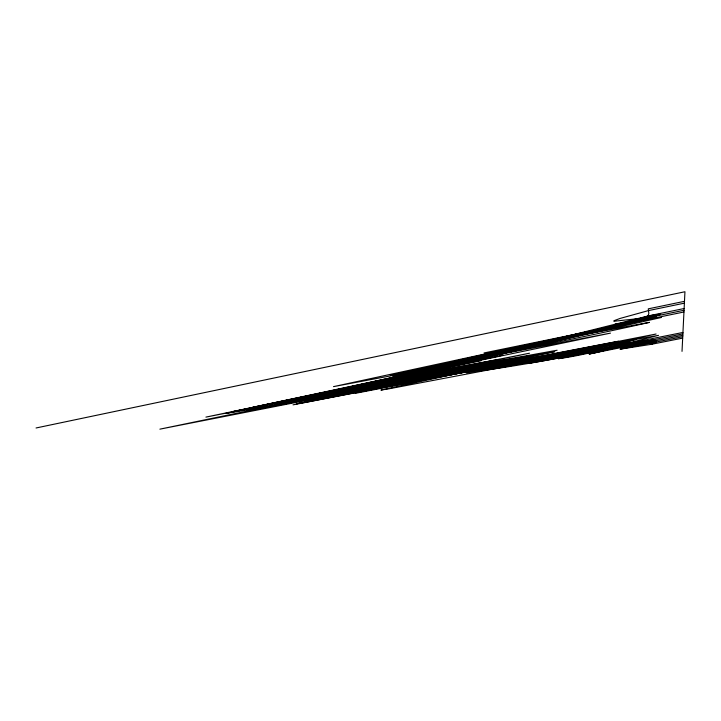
<?xml version="1.0" encoding="UTF-8"?>
<svg xmlns="http://www.w3.org/2000/svg" width="721" height="721" viewBox="0 0 721 721"><rect width="100%" height="100%" fill="white"/><g stroke="black" fill="none" stroke-linecap="round" stroke-linejoin="round"><path stroke-width="1.08" d="M682.021 351.37L684.95 291.744L36.05 427.986M476.752 369.648L460.178 372.631L554.728 351.632C444.722 371.117 335.535 395.721 225.186 413.548L610.489 333.12L463.675 361.203C528.899 343.935 595.285 330.894 660.634 314.293C652.685 314.338 637.743 318.646 656.579 316.97C569.202 338.726 480.249 354.408 392.792 375.866L481.466 360.671L246.447 411.159L427.039 376.993L440.18 374.875L417.414 380.868L587.759 350.055L598.16 347.08L656.083 334.012L305.686 402.3L296.313 403.841L403.895 380.057L252.738 407.266L428.923 369.648C502.618 353.47 576.809 338.41 648.864 315.78L684.13 308.534M645.34 342.529L651.108 341.628L620.213 349.153L651.342 344.332L656.119 341.943L656.525 341.159C596.808 349.973 537.821 363.303 477.969 371.144L618.411 341.213L318.096 398.767L433.447 372.811L399.749 377.804C482.178 356.057 566.318 341.222 649.441 322.368L545.761 341.565L648.864 315.78M586.921 332.273L638.599 320.917L650.739 317.628L649.008 317.465L614.968 326.126L473.21 356.949L449.309 362.816L487.45 356.976L491.902 355.678L450.886 362.492L464.144 359.004M392.125 384.906L355.462 393.315L618.681 342.43L658.507 335.346L617.086 345.963L620.141 346.594L618.357 347.143L589.219 353.948L593.284 353.281L617.546 347.216L620.736 345.801L618.357 345.494L622.124 343.98L617.537 344.205L636.102 339.537L371.117 389.475L407.392 381.652M682.949 332.453L619.303 345.161L389.133 388.772L380.895 390.088L465.36 371.757L375.443 388.61L378.579 387.628C360.04 390.638 348.649 392.612 336.337 392.63L433.618 370.756L435.223 370.243L427.373 370.9L429.536 369.9L425.579 369.756L436.953 366.674L581.946 334.526L484.025 352.948L683.959 311.995M684.481 301.324L648.269 308.84L648.837 313.455L647.737 316.708L649.008 317.465L631.317 322.377L333.49 386.636L481.898 358.679L483.584 358.526L370.179 383.617L490.758 360.851L499.554 359.446L488.874 362.528L557.135 350.226L434.844 376.488L525.077 359.77L466.541 372.919L560.541 355.678L527.619 363.474C568.86 357.165 609.479 345.503 651.225 342.989L654.992 340.42L650.991 340.258L641.582 341.664L526.781 362.248L556.351 354.921L553.935 355.228L483.98 368.197M344.07 390.539L282.253 404.265L483.34 364.925M377.579 388.006L371.369 389.601L629.316 340.474L630.992 340.321L537.848 360.743L654.506 339.861L620.213 349.153L682.742 336.734M499.635 351.154L516.02 347.594M516.93 347.414L572.42 335.454M456.844 371.342L483.376 365.646L159.882 429.157L460.467 366.98L205.909 417.108L503.375 355.083L392.972 376.02L572.807 337.41L661.427 317.474L614.607 324.522L625.549 323.332L613.391 326.631L617.591 326.811L615.328 327.704L394.874 374.307L390.286 375.434L456.636 363.249L352.93 386.204L344.169 388.529L336.626 391.503L339.852 391.215M389.872 385.356L527.231 356.255C437.665 371.54 348.685 388.511 259.154 406.311L442.37 367.485L487.45 356.976L436.638 368.458L232.324 411.754L266.31 405.22M410.249 381.076L523.338 357.228L502.231 361.293M684.391 303.162L648.422 310.607L620.078 318.439L613.941 320.737L613.859 321.269L649.008 317.465M614.607 324.522L684.04 310.273M293.618 399.858L529.493 353.2L335.076 393.945L333.3 394.486L375.902 386.943L293.014 404.851L510.928 362.789L524.816 360.356L525.762 360.347L523.32 361.365L532.449 359.887L630.199 342.096C606.613 348.964 582.748 355.408 558.351 358.716L682.886 333.895M589.219 353.948L682.814 335.319M651.342 344.332L682.679 338.122M639.527 343.421L582.036 353.515L589.3 350.794L587.759 350.055L555.314 357.796L619.609 346.513"/></g></svg>
